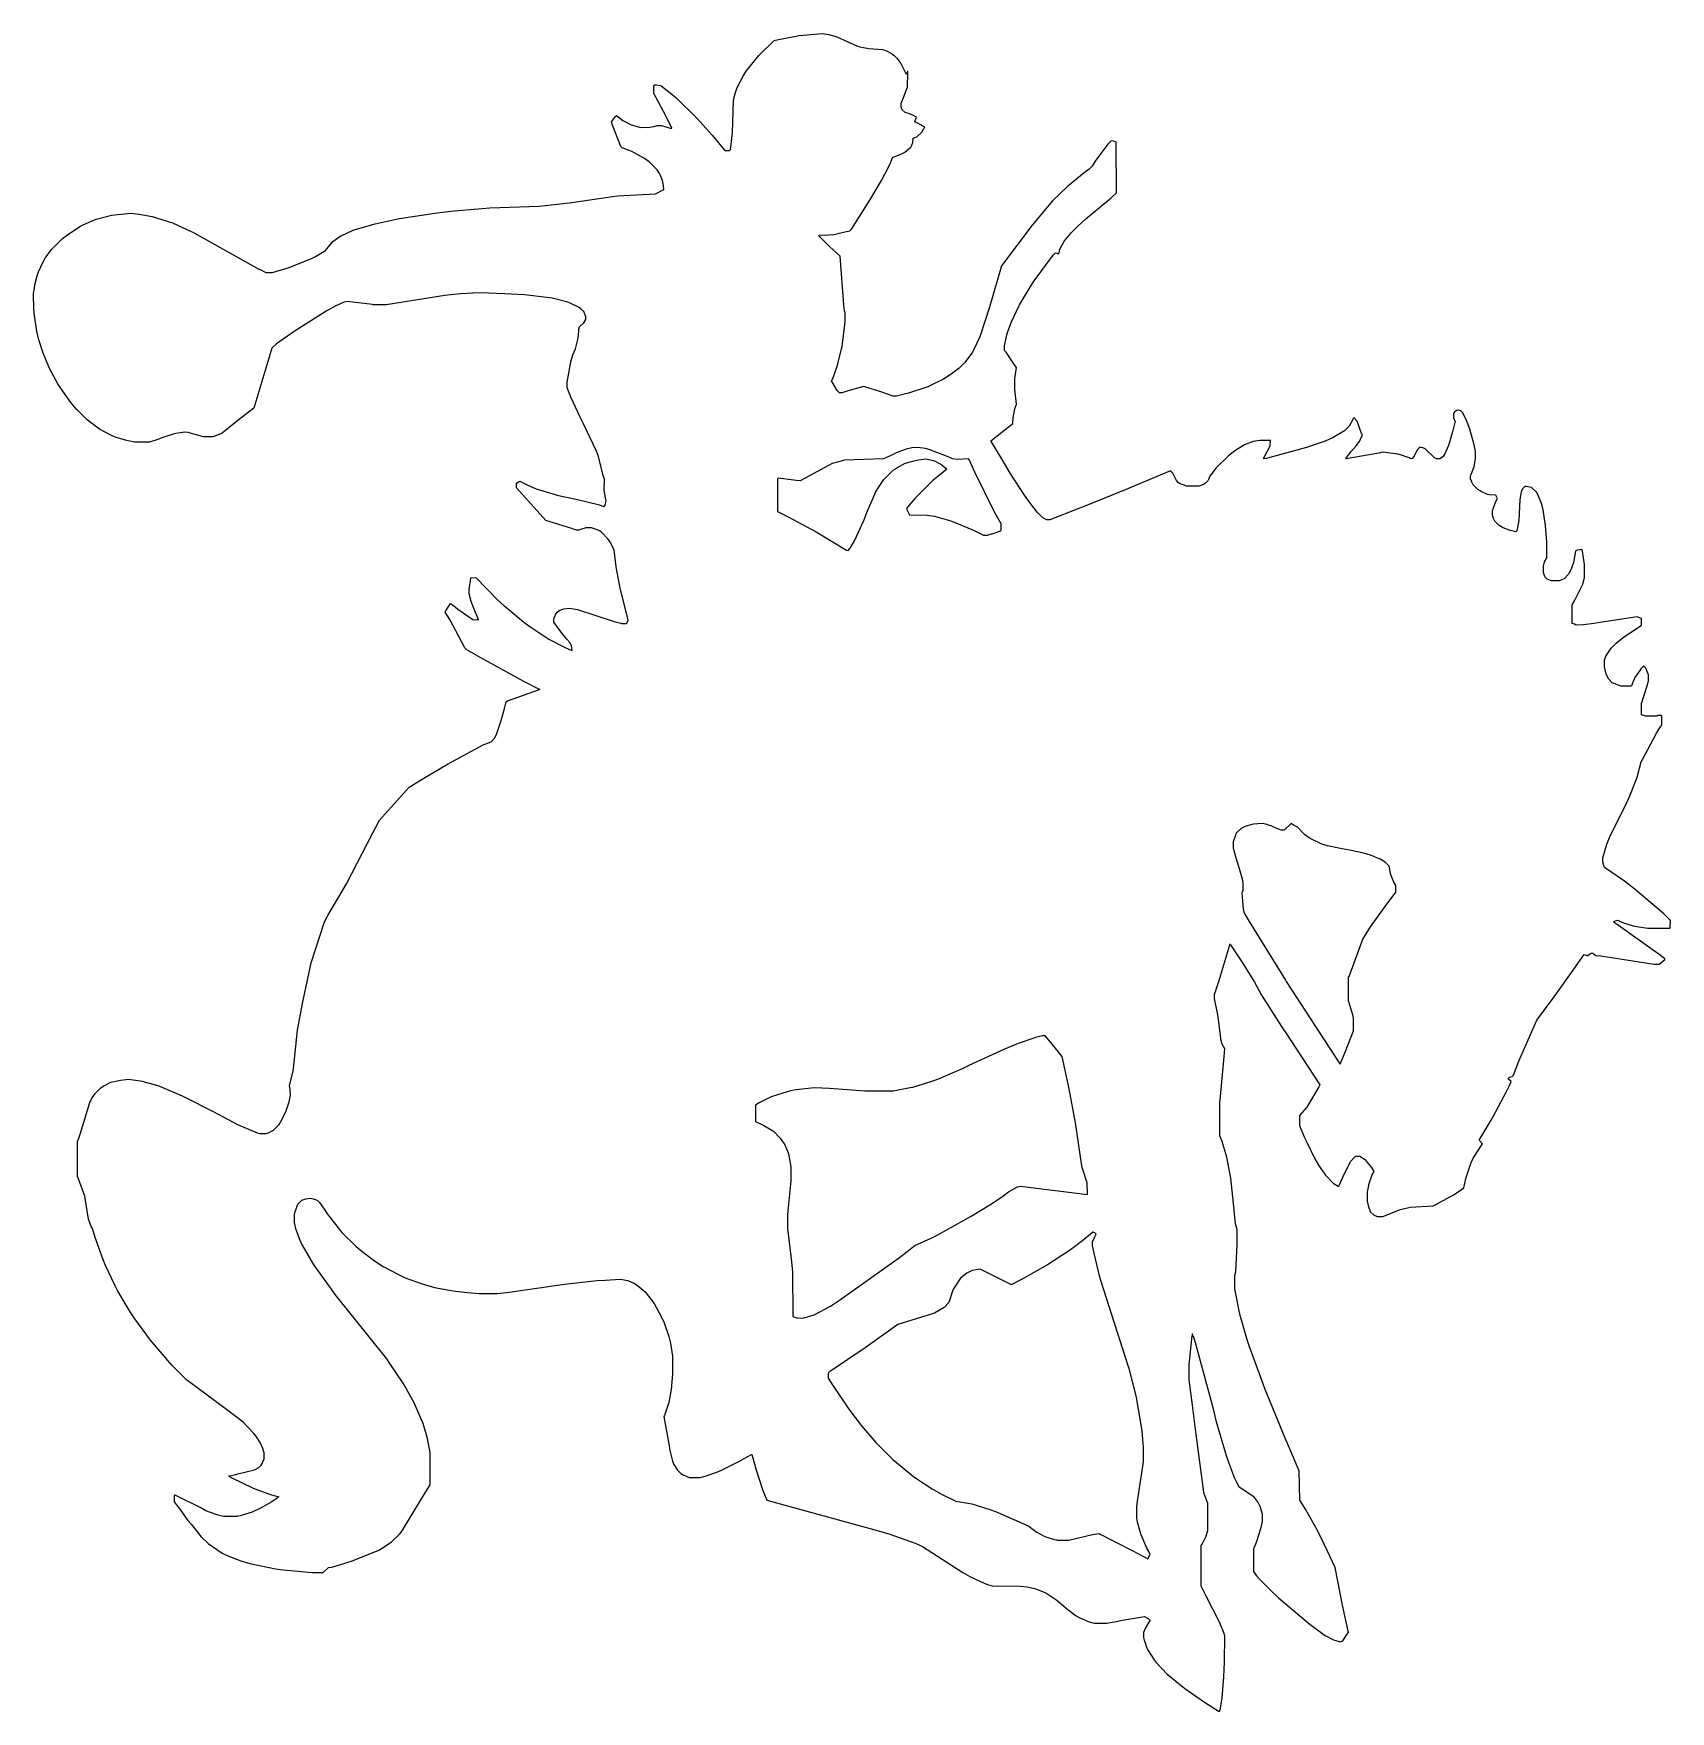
# Model space of a CAD drawing. Extents: x 218 to 3116, y 1816 to 4786.
import ezdxf

# ---------------------------------------------------------------- set-up
doc = ezdxf.new("R2010")
doc.units = 0
doc.layers.get('0').update_dxf_attribs({"linetype": 'CONTINUOUS'})

msp = doc.modelspace()

# ---------------------------------------------------------------- linework, layer by layer
at = {"color": 7, "linetype": 'CONTINUOUS'}
for points in [[(1114, 3625), (1085.9, 3638.8), (1016.153846, 3677.230769), (1013.846154, 3678.769231), (985, 3695), (981.8, 3698.9), (954.8, 3748.9), (947, 3762), (947.8, 3764.1), (956, 3777), (964.18, 3771.24), (969.195122, 3767.243902), (995.9, 3748.8), (1005.75, 3748.25), (996.8, 3769.9), (992.7, 3780.9), (989, 3794), (989, 3802), (992, 3822), (992.25, 3822.75), (1001, 3823), (1039, 3784), (1051.228302, 3773.249057), (1059.216814, 3766.247788), (1086.18, 3744.24), (1098.18, 3735.24), (1130.153846, 3714.230769), (1159.1, 3699.2), (1171, 3694), (1171.75, 3694.25), (1170.659794, 3702.484536), (1167.245902, 3708.204918), (1162.245902, 3714.204918), (1152.245902, 3726.204918), (1139, 3744), (1139, 3750), (1139.647059, 3751.088235), (1142.24, 3757.82), (1145, 3762), (1149.9, 3765.2), (1157.04878, 3767.560976), (1167, 3769), (1181.088235, 3766.352941), (1246.1, 3745.3), (1257.923077, 3742.615385), (1259, 3742), (1268, 3742), (1270.2, 3745.9), (1271, 3747), (1269.352941, 3753.088235), (1256.384615, 3804.076923), (1249.42, 3842.06), (1246.2, 3872.1), (1238.769231, 3885.846154), (1235.230769, 3891.153846), (1223, 3904), (1219.846154, 3905.769231), (1212.9, 3908.7), (1211.1, 3909.3), (1206, 3911), (1196, 3911), (1183, 3907), (1179, 3907), (1172.1, 3909.3), (1170.9, 3909.7), (1125, 3924), (1098.751724, 3952.77931), (1073, 3982), (1073, 3990), (1077.9, 3993.2), (1079, 3993.5), (1092.9, 3986.8), (1108.1, 3980.3), (1147.088235, 3968.352941), (1178.923077, 3961.615385), (1219.9, 3951.7), (1224.1, 3950.3), (1228, 3949), (1230, 3951), (1230.7, 3954.1), (1232, 3959), (1230.615385, 3963.923077), (1228, 3978), (1229, 3997), (1226.352941, 4003.088235), (1223.352941, 4016.088235), (1217.8, 4038.9), (1214.7, 4046.9), (1191.8, 4094.9), (1185.8, 4106.9), (1169.3, 4142.1), (1168.7, 4143.9), (1163, 4159), (1163, 4169), (1165.430769, 4184.946154), (1169.352941, 4204.911765), (1172.8, 4217.1), (1177.3, 4227.9), (1182.384615, 4246.923077), (1184, 4266), (1192.24, 4273.82), (1196, 4280), (1196, 4285), (1194.2, 4289.1), (1192, 4294), (1187, 4299), (1182.82, 4301.76), (1167.1, 4309.3), (1164.1, 4310.3), (1141.076923, 4316.384615), (1136.076923, 4317.384615), (1096.959016, 4322.54918), (1087.040984, 4323.45082), (1051.988385, 4325.512181), (1010, 4327), (995.979245, 4326.477358), (974.020755, 4325.522642), (946.053846, 4322.569231), (842, 4306), (819, 4306), (817.95122, 4306.560976), (773, 4312), (767.9, 4310.3), (753.1, 4303.8), (736.153846, 4294.769231), (679.153846, 4258.769231), (648, 4237), (640, 4229), (631.3, 4199.9), (608, 4123), (579.804878, 4101.243902), (552.1, 4078.8), (536, 4072), (519, 4072), (504.088235, 4076.352941), (491.94, 4079.58), (486.06, 4080.42), (469.911765, 4078.352941), (467.088235, 4077.647059), (447.1, 4070.7), (436.088235, 4066.647059), (423, 4063), (397, 4063), (380.088235, 4066.352941), (378.911765, 4066.647059), (364.1, 4071.2), (356.1, 4074.3), (341.1, 4082.2), (334.846154, 4085.769231), (313, 4102), (294, 4121), (284.24, 4133.18), (265.769231, 4158.846154), (261.230769, 4166.153846), (246.2, 4193.1), (234.2, 4222.1), (227.352941, 4244.088235), (223.647059, 4258.911765), (219.455172, 4287.037931), (218.544828, 4297.962069), (218, 4326), (219.439024, 4334.95122), (220.405405, 4340.932432), (224.3, 4356.9), (226.7, 4364.1), (234.230769, 4380.846154), (238.769231, 4388.153846), (250, 4404), (269, 4423), (278.18, 4429.76), (299.9, 4444.2), (305.9, 4447.2), (327.1, 4456.7), (328.9, 4457.3), (352.076923, 4463.615385), (355.923077, 4464.384615), (390, 4468), (404.969027, 4466.535398), (428.1, 4462.3), (433.911765, 4460.647059), (457.9, 4452.8), (463.9, 4450.7), (496.9, 4435.8), (500.1, 4434.2), (617.1, 4369.2), (617.9, 4368.8), (629, 4363), (641, 4363), (648.911765, 4365.352941), (668.9, 4371.3), (708.9, 4387.2), (716.9, 4391.2), (735, 4402), (748, 4418), (762.153846, 4427.769231), (762.9, 4428.2), (784.1, 4437.7), (785.9, 4438.3), (816.088235, 4447.647059), (822.911765, 4449.352941), (859.932432, 4457.405405), (866.076923, 4458.615385), (924.053846, 4467.569231), (955.95122, 4471.439024), (1012.030973, 4476.535398), (1025.969027, 4477.464602), (1112.983907, 4480.482797), (1161.06, 4485.58), (1166.94, 4486.42), (1243.04878, 4497.560976), (1252.040984, 4498.54918), (1318.9, 4502.2), (1334, 4510), (1333.405405, 4517.067568), (1331.647059, 4525.911765), (1327.8, 4534.9), (1326.2, 4538.1), (1322, 4545), (1308, 4559), (1299.82, 4564.76), (1277.1, 4577.2), (1270.9, 4579.8), (1260, 4584), (1258, 4586), (1243.2, 4624.1), (1241, 4630), (1248, 4639), (1250, 4641), (1261.18, 4632.24), (1276.1, 4624.3), (1293, 4620), (1309.053846, 4620.569231), (1315.946154, 4621.430769), (1322, 4623), (1330, 4623), (1344.911765, 4618.647059), (1347.75, 4618.25), (1348, 4619), (1333.2, 4648.1), (1323.8, 4665.9), (1316, 4680), (1316, 4693), (1318, 4695), (1320.911765, 4695.352941), (1327.1, 4694.2), (1329.1, 4693.2), (1345.195122, 4681.243902), (1355, 4673), (1392, 4636), (1408.750408, 4617.764274), (1419.248276, 4606.22069), (1442, 4579), (1450, 4579), (1452, 4581), (1452.384615, 4584.923077), (1455.526185, 4610.023691), (1457.486505, 4666.987197), (1458.405405, 4672.932432), (1458.647059, 4674.088235), (1463.2, 4688.9), (1464.3, 4691.9), (1474.230769, 4710.846154), (1479.769231, 4719.153846), (1494.248276, 4737.77931), (1502, 4747), (1529, 4774), (1536.911765, 4775.352941), (1568.067568, 4781.594595), (1572.932432, 4782.405405), (1594.022624, 4784.524887), (1615, 4786), (1626.076923, 4784.384615), (1640.1, 4780.3), (1676.9, 4763.7), (1680.911765, 4762.647059), (1697.037931, 4759.455172), (1720.964706, 4757.541176), (1724.911765, 4756.647059), (1727.9, 4755.7), (1736.82, 4750.76), (1741, 4748), (1746.243902, 4742.195122), (1753.2, 4733.1), (1763, 4714), (1765, 4717), (1766, 4717)], [(2336, 3173), (2337, 3173), (2357.230769, 3143.153846), (2379.8, 3106.9), (2391.8, 3083.9), (2431.769231, 3021.846154), (2433.769231, 3018.846154), (2495, 2925), (2493.2, 2921.9), (2474.230769, 2888.846154), (2472.230769, 2885.846154), (2459, 2871), (2459, 2853), (2467.2, 2834.1), (2470.8, 2825.9), (2486.230769, 2794.153846), (2492.8, 2782.9), (2505, 2765), (2519, 2751), (2528, 2746), (2529, 2746), (2530.2, 2747.9), (2536.3, 2762.9), (2547.2, 2784.9), (2550.24, 2789.82), (2557, 2798), (2557.9, 2798.2), (2559, 2799), (2566, 2799), (2567.1, 2798.2), (2575, 2793), (2586.76, 2778.82), (2591, 2772), (2588.2, 2766.9), (2581.384615, 2747.923077), (2580.615385, 2744.076923), (2579, 2736), (2579, 2719), (2581.3, 2709.1), (2583.8, 2702.9), (2585, 2700), (2590, 2695), (2597, 2692), (2607, 2692), (2638.088235, 2704.647059), (2655.040984, 2708.54918), (2695.9, 2711.2), (2703.1, 2714.8), (2731.846154, 2730.230769), (2742.153846, 2736.769231), (2750, 2743), (2753.7, 2759.1), (2762.8, 2786.1), (2766.8, 2795.1), (2783, 2821), (2777.567568, 2827.405405), (2800.230769, 2865.846154), (2801.769231, 2868.153846), (2825.8, 2913.1), (2830.2, 2922.9), (2834, 2931), (2829, 2935), (2829, 2937), (2831, 2939), (2836, 2940), (2838, 2942), (2847.8, 2967.1), (2859.7, 2995.1), (2879.24, 3039.82), (2910.24, 3080.82), (2946.769231, 3132.153846), (2949.230769, 3135.846154), (2963, 3156), (2966.9, 3154.8), (2968, 3154), (2970, 3154), (2972.846154, 3156.230769), (2977.4, 3158.8), (2984, 3154), (2992.955446, 3153.554455), (3087, 3139), (3096, 3139), (3106, 3147), (3106, 3148), (3095.18, 3156.24), (3087.82, 3161.76), (3028.153846, 3204.230769), (3022.153846, 3208.230769), (3015, 3213), (3017, 3215), (3023, 3216.5), (3028.9, 3213.8), (3032.9, 3211.8), (3049.911765, 3206.647059), (3059.932432, 3204.594595), (3076.01218, 3202.487196), (3115.75, 3202.25), (3116, 3216), (3104, 3228), (3053.804878, 3270.756098), (3034.804878, 3285.756098), (2999, 3310), (2998.8, 3310.9), (2996, 3320), (2996, 3327), (3003.3, 3350.9), (3008.3, 3362.9), (3038.2, 3423.9), (3043.2, 3433.9), (3056.647059, 3468.088235), (3057.7, 3472.1), (3064.2, 3496.9), (3065.8, 3500.1), (3091.230769, 3547.846154), (3099.230769, 3559.846154), (3101, 3562), (3101, 3578), (3100, 3579), (3093, 3579), (3092, 3578), (3072, 3578), (3065, 3580), (3065, 3600), (3074.3, 3629.9), (3077, 3640), (3077, 3651), (3073.769231, 3659.846154), (3072, 3663), (3069, 3666), (3068, 3666), (3064, 3662), (3056.230769, 3650.846154), (3053.8, 3647.1), (3048.3, 3634.9), (3048, 3633), (3046, 3631), (3028, 3631), (3019.1, 3634.2), (3017.9, 3634.8), (3013, 3637), (3007, 3643), (3002.2, 3652.1), (2999, 3665), (2999, 3677), (3001.8, 3684.1), (3011, 3698), (3020, 3707), (3032.195122, 3716.756098), (3065, 3739), (3064.75, 3750.75), (3060.1, 3752.3), (3057.1, 3753.3), (2975.94, 3741.42), (2962.053846, 3739.569231), (2949, 3739), (2946.1, 3740.3), (2942, 3742), (2942, 3775), (2946.2, 3781.9), (2960.7, 3811.1), (2961.3, 3812.9), (2964, 3823), (2964, 3846), (2960.58, 3869.94), (2959, 3873), (2954.911765, 3872.352941), (2949, 3871), (2948, 3870), (2944.352941, 3849.911765), (2940.2, 3837.9), (2935.230769, 3828.846154), (2928, 3821), (2919, 3817), (2905, 3817), (2903.9, 3817.7), (2898, 3820), (2894, 3824), (2892.352941, 3828.088235), (2891.647059, 3830.911765), (2891, 3832), (2891, 3843), (2892.384615, 3847.923077), (2893.3, 3850.9), (2897, 3858), (2897, 3886), (2894.54918, 3914.959016), (2890.384615, 3943.076923), (2887.647059, 3953.911765), (2881.2, 3970.1), (2879, 3974), (2870.1, 3982.2), (2867.1, 3983.3), (2859.9, 3984.3), (2858, 3984), (2854, 3980), (2852.3, 3975.9), (2851.7, 3974.1), (2849.569231, 3961.053846), (2847.405405, 3923.932432), (2844, 3906), (2842, 3904), (2834.911765, 3905.647059), (2832.088235, 3906.352941), (2820.1, 3911.2), (2818.9, 3911.8), (2813, 3915), (2805, 3923), (2803.4, 3926.2), (2802.7, 3927.9), (2801, 3933), (2801, 3942), (2801.647059, 3943.088235), (2806.4, 3956.8), (2810, 3963), (2807, 3969), (2795.035294, 3969.458824), (2792.1, 3970.3), (2790.9, 3970.7), (2781.153846, 3975.230769), (2778.846154, 3976.769231), (2775, 3979), (2767, 3987), (2764.3, 3992.1), (2763.7, 3993.9), (2762, 3998), (2762, 4003), (2766.3, 4012.9), (2768.352941, 4019.911765), (2771, 4033), (2771, 4047), (2768.615385, 4057.923077), (2760.7, 4085.9), (2754.3, 4103.1), (2748, 4115), (2745, 4118), (2741, 4119.5), (2739.911765, 4119.352941), (2737, 4119), (2733, 4115), (2732, 4112), (2732, 4105), (2735, 4100), (2730.352941, 4080.911765), (2723.2, 4056.9), (2715.769231, 4041.153846), (2714, 4038), (2709.1, 4033.8), (2708, 4033), (2702, 4033), (2698.234862, 4035.249541), (2681.765138, 4050.750459), (2677.9, 4052.7), (2673.9, 4053.3), (2672, 4053), (2667, 4048), (2662.2, 4037.9), (2658, 4033), (2639.911765, 4039.647059), (2634.1, 4041.3), (2606, 4045), (2599.932432, 4043.405405), (2542, 4033), (2541, 4034), (2550.248869, 4045.773756), (2559.751131, 4056.226244), (2565.769231, 4064.153846), (2569.3, 4071.9), (2570, 4073), (2570, 4077), (2569.2, 4078.1), (2561.2, 4100.1), (2556, 4106), (2554, 4105), (2553.7, 4103.1), (2547, 4091), (2539, 4083), (2519.1, 4070.8), (2504.9, 4064.3), (2471.911765, 4053.352941), (2400.088235, 4033.647059), (2396.25, 4033.25), (2396.2, 4034.9), (2407.554455, 4056.044554), (2407.75, 4065.75), (2389.024862, 4065.527624), (2377.088235, 4063.647059), (2361.9, 4058.2), (2356.9, 4055.2), (2344.82, 4047.24), (2333.788235, 4038.247059), (2312, 4017), (2300.472973, 4002.662162), (2298.2, 3996.9), (2297, 3994), (2293, 3990), (2289.846154, 3988.230769), (2286.1, 3986.7), (2281, 3985), (2259, 3985), (2255.088235, 3986.352941), (2248.153846, 3989.230769), (2245, 3991), (2241.769231, 3994.846154), (2240.230769, 3997.153846), (2235, 4008), (2231, 4012), (2150.9, 3978.3), (2088.1, 3952.8), (2017, 3925), (2012, 3925), (2005, 3929), (1995, 3939), (1983.24, 3954.18), (1972.24, 3969.18), (1947.2, 4008.1), (1930.8, 4034.9), (1913, 4065), (1952, 4096), (1952.569231, 4106.053846), (1955.352941, 4121.911765), (1958, 4130), (1955, 4156), (1955.554455, 4175.044554), (1958, 4195), (1955.8, 4197.9), (1951.230769, 4205.153846), (1939.76, 4221.82), (1937, 4225), (1937, 4233), (1941.3, 4252.9), (1942.352941, 4256.911765), (1948.2, 4272.9), (1949.3, 4275.9), (1963.2, 4304.9), (1963.8, 4306.1), (1986.230769, 4342.846154), (1989.769231, 4348.153846), (2023, 4394), (2027, 4398), (2030.1, 4397.2), (2030.9, 4396.8), (2032, 4396), (2034, 4398), (2035.2, 4403.9), (2036.3, 4406.9), (2043.230769, 4418.846154), (2054.752941, 4433.211765), (2066.77931, 4445.248276), (2081.204918, 4457.754098), (2126, 4495), (2135, 4504), (2134.75, 4593.75), (2133.1, 4594.2), (2130.1, 4595.3), (2126, 4596), (2120, 4590), (2102.230769, 4566.846154), (2097.230769, 4559.846154), (2092, 4551), (2087, 4546), (2077.82, 4539.24), (2048.783186, 4515.247788), (2022, 4490), (1986.243902, 4446.804878), (1931.441176, 4374.735294), (1927.3, 4360.9), (1910.3, 4301.9), (1893.7, 4251.1), (1888.3, 4237.9), (1881.769231, 4224.153846), (1880.230769, 4221.846154), (1867, 4204), (1857, 4194), (1842.846154, 4183.230769), (1828.846154, 4174.230769), (1812.1, 4165.7), (1801.1, 4160.8), (1766.911765, 4149.352941), (1764.088235, 4148.647059), (1746, 4144), (1740, 4144), (1716.1, 4152.3), (1701.1, 4157.3), (1688, 4161.5), (1664.1, 4154.7), (1649, 4150), (1645, 4150), (1641, 4154), (1632.230769, 4168.153846), (1631, 4170), (1634.8, 4180.1), (1641.3, 4198.9), (1648.615385, 4228.076923), (1649.384615, 4231.923077), (1655, 4276), (1655, 4293), (1653.8, 4294.9), (1652.455172, 4306.037931), (1646, 4392), (1627.77931, 4408.751724), (1608, 4428), (1609, 4429), (1625.973846, 4429.470769), (1633.946154, 4430.430769), (1635.067568, 4430.594595), (1656.911765, 4435.352941), (1658.1, 4435.7), (1663, 4437), (1666, 4440), (1698.8, 4491.1), (1719.2, 4525.9), (1733.7, 4554.1), (1738, 4565), (1740, 4567), (1752.1, 4571.8), (1760.82, 4576.24), (1764.18, 4578.76), (1771, 4585), (1772.769231, 4588.153846), (1774.560976, 4593.04878), (1775, 4601), (1780.1, 4602.7), (1782, 4603), (1791, 4612), (1793.8, 4617.1), (1796, 4620), (1789.1, 4624.2), (1783.1, 4627.2), (1778, 4630), (1781, 4638), (1776.1, 4641.2), (1768.911765, 4643.647059), (1761, 4646), (1756, 4651), (1754, 4656), (1754, 4663), (1759.2, 4675.9), (1760.8, 4679.1), (1765.352941, 4690.911765), (1766, 4717)], [(1766, 4717), (1766, 4720)], [(1660, 3871), (1663.756098, 3875.195122), (1670.8, 3887.1), (1671.2, 3887.9), (1687.7, 3924.1), (1694.3, 3940.9), (1707.2, 3970.9), (1708.8, 3974.1), (1723, 3996), (1740, 4013), (1744.18, 4015.76), (1744.846154, 4016.230769), (1760.1, 4024.7), (1773.911765, 4029.352941), (1785.035294, 4031.541176), (1798, 4033), (1811.1, 4030.3), (1812.9, 4029.7), (1825.804878, 4022.756098), (1835, 4015), (1828.195122, 4009.756098), (1818.804878, 4002.243902), (1810, 3995), (1778, 3963), (1765.247059, 3947.788235), (1763.6, 3944.8), (1765.2, 3941.1), (1769, 3934), (1799.984878, 3933.516098), (1812.923077, 3931.615385), (1837.9, 3924.7), (1845.1, 3922.2), (1881.9, 3906.8), (1887.9, 3903.8), (1900, 3898), (1907, 3898), (1913.9, 3900.3), (1915.1, 3900.7), (1929, 3905), (1931, 3907), (1931, 3918), (1918.8, 3939.9), (1918.2, 3941.1), (1884.7, 4009.9), (1882.2, 4015.1), (1875, 4031), (1873, 4033), (1854, 4032), (1845.04878, 4033.439024), (1833.1, 4038.3), (1831.1, 4039.2), (1802.911765, 4049.647059), (1797.1, 4051.3), (1782.959016, 4053.45082), (1773.040984, 4052.54918), (1763.076923, 4050.615385), (1745.1, 4043.7), (1738.846154, 4040.230769), (1722.980069, 4033.478336), (1653.067568, 4030.594595), (1651.923077, 4030.384615), (1632.1, 4024.7), (1625.1, 4021.7), (1584.1, 3998.8), (1575, 3994), (1567.923077, 3994.615385), (1564.076923, 3995.384615), (1536, 3999), (1535, 3998), (1535, 3940), (1553.9, 3930.8), (1555.1, 3930.2), (1603.846154, 3903.769231), (1657.088235, 3871.352941), (1660, 3871)], [(565, 2232), (566.1, 2232.8), (576.076923, 2235.615385), (579.923077, 2236.384615), (609.1, 2243.8), (617, 2248), (621, 2252), (622.769231, 2255.153846), (624.2, 2257.9), (626, 2263), (626, 2274), (624.615385, 2278.923077), (624.3, 2280.1), (619.2, 2292.1), (611.756098, 2303.804878), (608.243902, 2308.195122), (589, 2328), (561.82, 2348.76), (489, 2403), (463, 2429), (425.243902, 2473.195122), (397.24, 2511.18), (389.230769, 2523.153846), (367.2, 2560.1), (362.230769, 2569.153846), (345.3, 2605.1), (340.7, 2616.9), (327.352941, 2655.088235), (322.558824, 2670.735294), (320.24, 2674.18), (315.384615, 2687.076923), (308.647059, 2727.911765), (297.8, 2758.9), (296, 2763), (296, 2825), (298.3, 2830.9), (300.3, 2837.9), (317.8, 2894.1), (320.8, 2900.1), (327, 2910), (337, 2920), (343.1, 2923.8), (343.846154, 2924.230769), (355.1, 2929.7), (372.035294, 2933.541176), (386, 2935), (411.088235, 2931.352941), (413.911765, 2930.647059), (437.9, 2923.7), (445.1, 2921.2), (480.9, 2905.8), (486.1, 2903.2), (535.846154, 2877.769231), (579.1, 2855.2), (614.088235, 2840.352941), (618, 2839), (630, 2839), (633.911765, 2840.352941), (643, 2845), (653, 2855), (654.769231, 2858.153846), (655.230769, 2858.846154), (663.7, 2875.1), (665.2, 2878.9), (670.615385, 2895.076923), (673, 2907), (672.42, 2917.06), (671, 2924), (677.594595, 2949.067568), (678.405405, 2953.932432), (685.594595, 3022.067568), (694.384615, 3068.923077), (709.7, 3141.1), (733.3, 3213.9), (739.2, 3224.9), (771.769231, 3281.153846), (818.8, 3371.1), (823.8, 3381.1), (830.249635, 3393.763504), (883, 3452), (909.153846, 3467.769231), (951.153846, 3492.769231), (1013.846154, 3527.230769), (1028, 3532), (1034.230769, 3538.846154), (1037.8, 3545.1), (1045.647059, 3570.088235), (1051.647059, 3591.088235), (1055, 3603), (1057, 3605), (1114, 3625)], [(1115, 3625), (1114, 3625)], [(2531, 2962), (2540.2, 2982.9), (2555, 3021), (2555, 3043), (2553.594595, 3048.932432), (2546.7, 3071.9), (2546, 3073), (2546, 3115), (2547.2, 3116.9), (2555.8, 3141.1), (2571.230769, 3182.846154), (2584.8, 3205.1), (2613.76, 3245.18), (2614.243902, 3245.804878), (2630, 3266), (2630, 3278), (2625.8, 3284.9), (2624.8, 3286.9), (2620.647059, 3298.911765), (2620.352941, 3300.088235), (2618, 3312), (2611, 3319), (2601.846154, 3324.769231), (2584.9, 3331.7), (2573.1, 3335.3), (2548.067568, 3340.405405), (2534.923077, 3342.615385), (2509.1, 3348.3), (2499.088235, 3351.352941), (2478.153846, 3361.230769), (2472.846154, 3364.769231), (2468, 3368), (2455, 3382), (2450.9, 3383.8), (2450.1, 3384.2), (2444.455172, 3387.462069), (2432, 3376), (2427, 3376), (2416.1, 3380.2), (2410.1, 3383.2), (2399.94, 3386.58), (2393, 3388), (2377.932432, 3386.405405), (2373.067568, 3385.594595), (2364.1, 3382.8), (2362.9, 3382.2), (2356, 3379), (2348, 3371), (2346.230769, 3367.846154), (2345.8, 3367.1), (2342, 3355), (2342, 3344), (2348.3, 3321.1), (2349.3, 3318.1), (2357.594595, 3289.932432), (2358.405405, 3285.067568), (2359, 3284), (2359, 3269), (2357.7, 3266.1), (2357, 3265), (2359.58, 3236.94), (2360.42, 3231.06), (2364.230769, 3224.153846), (2370.2, 3214.1), (2434.230769, 3110.153846), (2435.769231, 3107.846154), (2529.230769, 2964.153846), (2531, 2962)], [(2270, 2482), (2270.8, 2480.9), (2275.647059, 2464.911765), (2305.647059, 2353.911765), (2311.352941, 2331.088235), (2329.3, 2269.1), (2333.3, 2257.1), (2344.2, 2229.1), (2347.8, 2221.9), (2352, 2214), (2377, 2197), (2386.230769, 2185.153846), (2389.2, 2179.1), (2393, 2166), (2393, 2153), (2390.615385, 2141.076923), (2382.7, 2115.1), (2378.7, 2105.1), (2378, 2104), (2378, 2064), (2383.247059, 2056.211765), (2388.752941, 2049.788235), (2409.769968, 2028.750799), (2422.230032, 2017.249201), (2470.804878, 1975.756098), (2475.195122, 1972.243902), (2502.846154, 1951.769231), (2505.9, 1949.8), (2518.1, 1943.3), (2521.076923, 1942.384615), (2532, 1939), (2536, 1941), (2543.2, 1951.9), (2546, 1956), (2535.384615, 2004.076923), (2522.615385, 2070.923077), (2503.8, 2110.9), (2491.2, 2136.1), (2469.769231, 2173.846154), (2459.961644, 2190.035616), (2458.509609, 2241.990747), (2439.8, 2285.9), (2433.8, 2299.9), (2398.3, 2386.1), (2395.3, 2394.1), (2370.3, 2463.1), (2367.3, 2472.1), (2354.352941, 2517.088235), (2351.647059, 2527.911765), (2346.58, 2554.94), (2345, 2564), (2345, 2588), (2346.405405, 2593.932432), (2349, 2643), (2349, 2669), (2345.8, 2678.9), (2342.544828, 2714.962069), (2337.42, 2760.06), (2336.58, 2765.94), (2330.647059, 2796.911765), (2323.7, 2820.9), (2322.7, 2823.9), (2318, 2835), (2318, 2897), (2318.560976, 2898.04878), (2325.541176, 2969.035294), (2327, 2989), (2322.3, 2997.1), (2320.352941, 3003.088235), (2315.384615, 3045.076923), (2314.615385, 3048.923077), (2309, 3078), (2309, 3085), (2316.647059, 3108.088235), (2336, 3173)], [(2336, 3173), (2336, 3175)], [(1580, 2512), (1599.9, 2518.3), (1628.846154, 2533.230769), (1645.153846, 2543.769231), (1751.153846, 2619.769231), (1778.337838, 2640.527027), (1807.1, 2653.8), (1819.1, 2659.8), (1878.1, 2692.8), (1911.1, 2712.8), (1933.18, 2727.76), (1944.153846, 2735.769231), (1958.9, 2744.2), (1960.088235, 2744.647059), (1965, 2746), (1974.955446, 2744.554455), (2083.75, 2731.25), (2083.524887, 2751.977376), (2074.647059, 2778.911765), (2073.7, 2781.9), (2062.594595, 2857.932432), (2051.594595, 2917.932432), (2039.3, 2975.1), (2018.76, 2999.82), (2009, 3012), (2004, 3012), (1992.088235, 3008.647059), (1990.911765, 3008.352941), (1960.9, 2998.2), (1936.9, 2988.3), (1873.9, 2959.2), (1863.1, 2953.8), (1818.1, 2934.7), (1804.1, 2929.7), (1773.923077, 2920.384615), (1770.076923, 2919.615385), (1740, 2914), (1690, 2914), (1626.980069, 2918.521664), (1600, 2920), (1567.932432, 2916.405405), (1558.076923, 2914.615385), (1535.1, 2907.7), (1524.1, 2903.7), (1504.1, 2893.8), (1502.9, 2893.2), (1496, 2889), (1496, 2860), (1509.9, 2853.8), (1511.1, 2853.2), (1528, 2843), (1540, 2831), (1546.769231, 2820.846154), (1547.8, 2818.9), (1553.7, 2804.9), (1554.3, 2803.1), (1559, 2780), (1559, 2755), (1553, 2696), (1553, 2671), (1559.430769, 2617.053846), (1561.506327, 2593.993829), (1562, 2515), (1569.037931, 2512.455172), (1580, 2512)], [(565, 2232), (569.153846, 2229.230769), (605.9, 2211.7), (609.9, 2209.8), (639.088235, 2199.352941), (652, 2196), (649.153846, 2193.769231), (639.846154, 2187.230769), (620.9, 2176.2), (605.1, 2168.7), (583.932432, 2162.405405), (579.067568, 2161.594595), (578, 2161), (554, 2161), (545.088235, 2163.352941), (541.088235, 2164.352941), (523.1, 2171.2), (514.1, 2176.2), (469, 2199), (468, 2199), (467, 2198), (467, 2187), (472.230769, 2180.153846), (476.76, 2173.82), (491.247059, 2154.211765), (496.752941, 2147.788235), (515, 2125), (527, 2113), (552.1, 2096.2), (562.1, 2091.2), (585.1, 2082.3), (600.9, 2077.7), (646.06, 2068.42), (659.946154, 2066.569231), (711, 2062), (731, 2062), (740, 2071), (745.94, 2071.42), (759.9, 2075.3), (782.1, 2082.7), (828.1, 2100.8), (835.153846, 2104.769231), (852, 2116), (867, 2131), (872.76, 2139.18), (873.230769, 2139.846154), (909.8, 2200.1), (916.2, 2210.9), (920, 2217), (920, 2274), (915.615385, 2298.923077), (907.7, 2325.9), (905.7, 2330.9), (893.8, 2357.9), (892.2, 2361.1), (874.769231, 2392.846154), (872.2, 2397.1), (847.76, 2433.82), (843.230769, 2440.153846), (752.24, 2554.18), (745.24, 2563.18), (717.769231, 2601.846154), (713.769231, 2607.846154), (694.2, 2641.1), (690.8, 2647.9), (682.352941, 2670.088235), (680.594595, 2678.932432), (680, 2680), (680, 2695), (681.405405, 2700.932432), (681.647059, 2702.088235), (686, 2714), (693, 2721), (700.06, 2723.58), (708.067568, 2724.405405), (712.932432, 2723.594595), (720, 2721), (725, 2716), (735.769231, 2699.846154), (737.769231, 2696.846154), (764, 2664), (789, 2639), (796.211765, 2633.247059), (819.846154, 2614.769231), (836.846154, 2603.769231), (862.9, 2589.8), (875.9, 2583.8), (905.9, 2572.7), (927.911765, 2566.647059), (961.067568, 2560.405405), (985.955446, 2557.554455), (1007, 2556), (1039, 2556), (1059.95122, 2558.439024), (1149.932432, 2571.405405), (1157.946154, 2572.430769), (1216.032995, 2578.538071), (1230.020755, 2579.522642), (1257, 2581), (1269.911765, 2578.647059), (1281.846154, 2573.769231), (1286.82, 2570.76), (1301, 2559), (1316.769231, 2537.846154), (1329.8, 2513.9), (1334.2, 2504.1), (1342.647059, 2479.911765), (1345.384615, 2468.076923), (1349, 2445), (1349, 2413), (1346.554455, 2386.044554), (1342.647059, 2363.088235), (1341.647059, 2359.088235), (1335.2, 2339.9), (1334, 2338), (1342.594595, 2289.932432), (1344.615385, 2277.923077), (1349.3, 2259.1), (1351.8, 2252.9), (1358, 2243), (1364, 2237), (1367.153846, 2235.230769), (1367.9, 2234.8), (1379, 2230), (1398, 2230), (1406.911765, 2232.352941), (1427.9, 2239.3), (1436.1, 2242.8), (1466.846154, 2258.230769), (1476.153846, 2263.769231), (1489, 2271), (1489.75, 2270.75), (1495.352941, 2250.088235), (1495.7, 2248.9), (1509.3, 2207.1), (1516, 2190), (1713.9, 2135.7), (1733.9, 2129.7), (1778.9, 2113.8), (1792.1, 2108.2), (1863.1, 2062.2), (1875.9, 2054.8), (1902.1, 2042.3), (1906.9, 2040.7), (1915.009608, 2038.490008), (1964.990392, 2037.509992), (1976.962069, 2036.544828), (1990.911765, 2033.647059), (1993.9, 2032.7), (2009.9, 2025.8), (2011.9, 2024.8), (2029.795082, 2012.754098), (2049.211765, 1996.247059), (2064.153846, 1985.230769), (2069.153846, 1982.230769), (2085.1, 1975.3), (2086.9, 1974.7), (2096, 1972), (2118, 1972), (2131.932432, 1974.405405), (2145.911765, 1977.352941), (2174.040984, 1982.54918), (2185, 1984), (2191.153846, 1980.230769), (2195, 1977), (2192.8, 1974.1), (2186.8, 1964.1), (2183, 1956), (2183, 1947), (2184.384615, 1942.076923), (2184.647059, 1940.911765), (2189.2, 1928.1), (2191.2, 1924.1), (2202.243902, 1907.195122), (2205.756098, 1902.804878), (2225, 1882), (2250.18, 1861.24), (2258.18, 1855.24), (2291.153846, 1832.230769), (2317, 1816), (2319, 1818), (2322.42, 1839.94), (2325.519178, 1877.017808), (2326.480822, 1902.982192), (2327, 1949), (2325.615385, 1953.923077), (2324.7, 1956.9), (2317.8, 1973.9), (2293.8, 2019.9), (2285, 2038), (2285, 2110), (2286.769231, 2112.153846), (2293.7, 2125.1), (2294.3, 2126.9), (2297, 2136), (2297, 2185), (2296.2, 2186.1), (2290.352941, 2201.088235), (2289.647059, 2203.911765), (2275.569231, 2310.946154), (2269.569231, 2357.946154), (2264, 2403), (2264, 2430), (2269.42, 2480.94), (2270, 2482)], [(2191, 2086), (2195, 2094), (2192.769231, 2098.846154), (2189.2, 2105.1), (2178.7, 2128.9), (2177.7, 2131.9), (2172.42, 2151.06), (2171, 2158), (2171.54918, 2178.040984), (2172.45082, 2187.959016), (2183, 2258), (2183, 2284), (2180.544828, 2311.962069), (2178.58, 2326.94), (2170.615385, 2371.923077), (2169.384615, 2377.076923), (2157.7, 2422.9), (2156.7, 2425.9), (2107.352941, 2579.088235), (2105.7, 2584.9), (2095.615385, 2626.923077), (2093, 2641), (2093, 2647), (2096.3, 2654.9), (2099, 2661), (2097, 2663), (2093.430769, 2664.446154), (2077.788235, 2651.247059), (2053.846154, 2633.230769), (2050.18, 2630.76), (2013.1, 2606.8), (1967.1, 2580.8), (1950, 2572), (1948, 2572), (1900.1, 2596.2), (1898.9, 2596.8), (1894, 2599), (1879.9, 2596.3), (1870.153846, 2591.769231), (1859, 2583), (1846.8, 2564.1), (1845.2, 2559.9), (1838.2, 2539.9), (1830, 2531), (1812.9, 2521.2), (1748.1, 2500.8), (1690.18, 2459.76), (1628.846154, 2418.230769), (1628, 2418), (1625, 2415), (1625, 2406), (1633.230769, 2393.153846), (1634.769231, 2390.846154), (1661.24, 2351.18), (1683.756098, 2321.804878), (1709, 2292), (1739, 2262), (1775.846154, 2231.769231), (1778.153846, 2230.230769), (1808.9, 2209.8), (1826.9, 2199.8), (1851.088235, 2188.352941), (1878.911765, 2183.647059), (1910.9, 2173.7), (1920.9, 2169.7), (1962.9, 2151.8), (1979.9, 2143.7), (1987.82, 2137.76), (1994.153846, 2133.230769), (2007.1, 2126.2), (2009.9, 2124.8), (2025.076923, 2120.384615), (2028.923077, 2119.615385), (2030, 2119), (2051, 2119), (2092.923077, 2129.384615), (2104, 2131), (2164.1, 2100.2), (2191, 2086)], [(2270, 2482), (2270, 2485)], [(565, 2232), (563, 2233)]]:
    msp.add_lwpolyline(points, dxfattribs=at)

doc.saveas('drawing.dxf')
